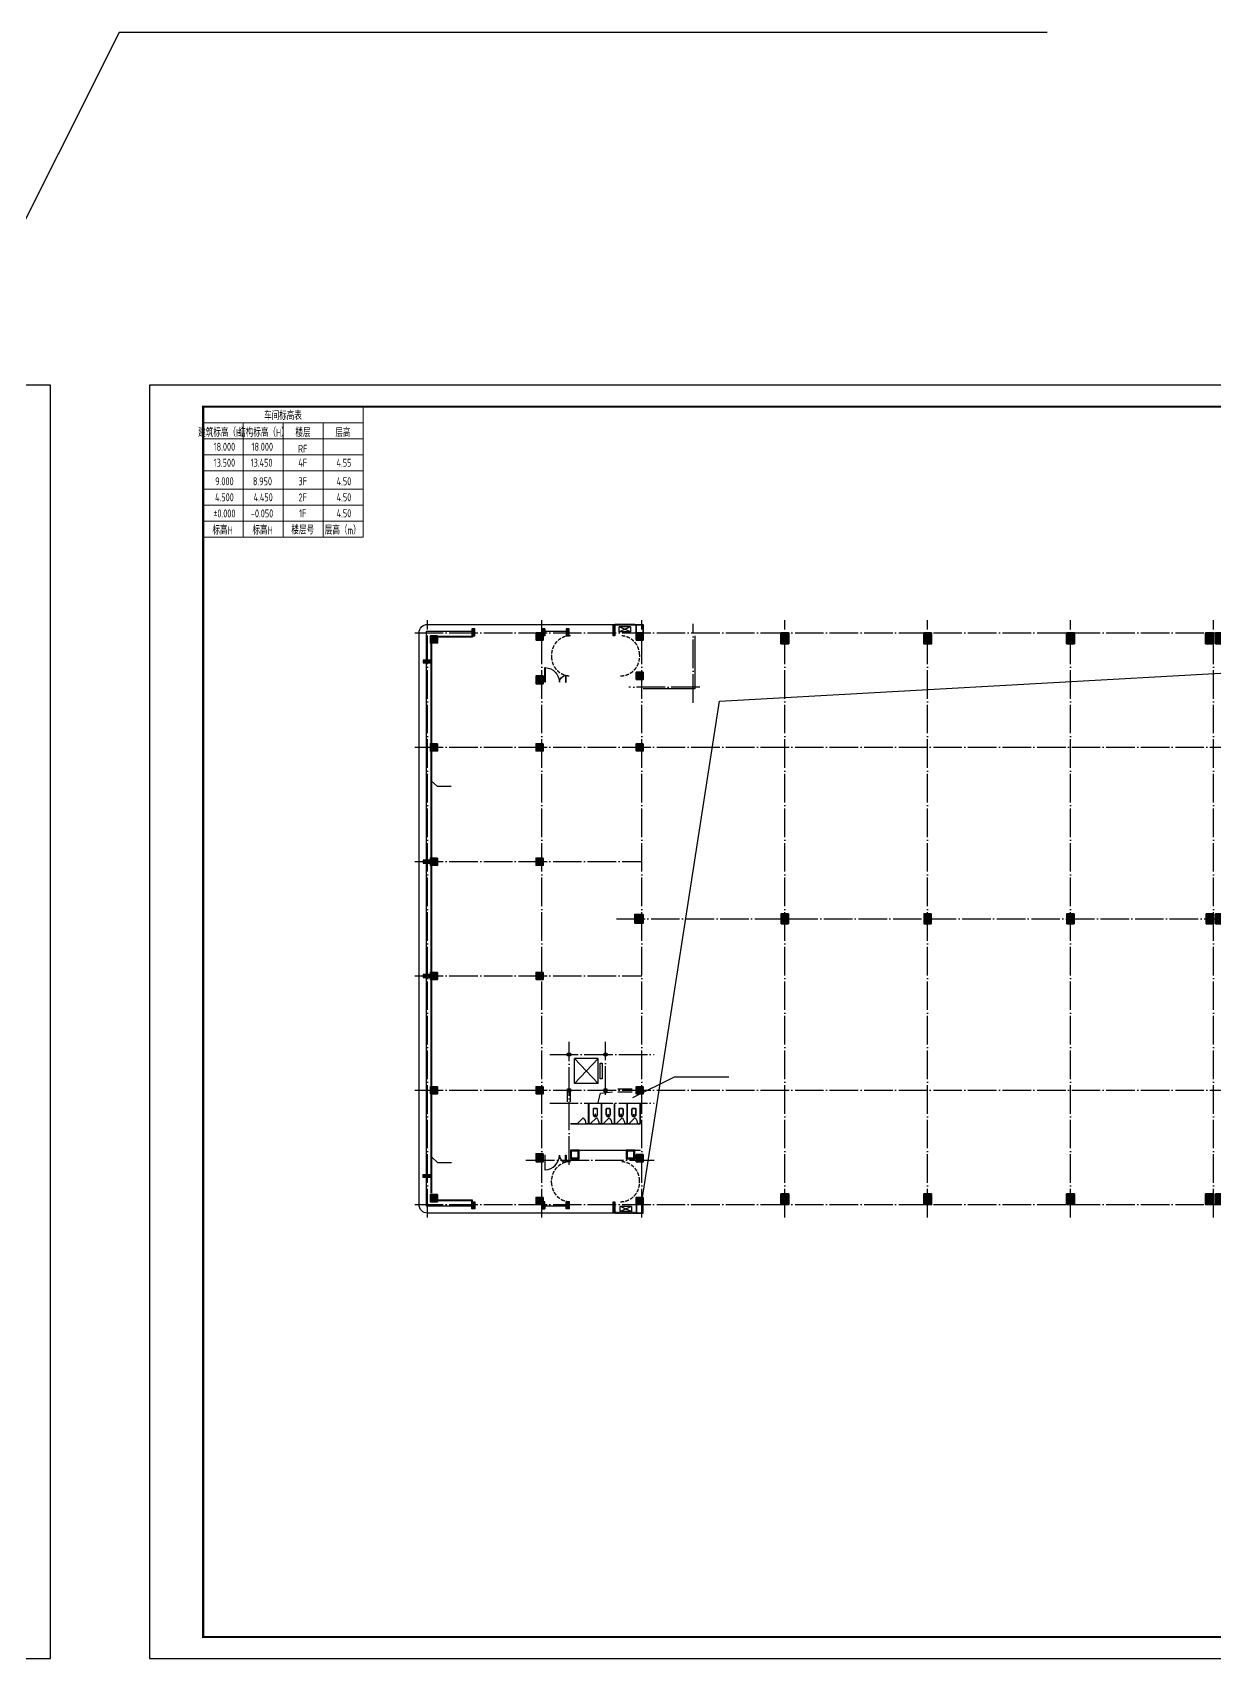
# Model space of a CAD drawing. Extents: x -1041549 to 749950, y -354245 to 17554.
# Drawn here: x 281967 to 364692, y -173636 to -59849 of the extents above; entities that cross this region are included whole.
import ezdxf
from ezdxf.enums import TextEntityAlignment as Align

# ---------------------------------------------------------------- set-up
doc = ezdxf.new("R2010")
doc.units = 0
doc.header["$LTSCALE"] = 1000
doc.header["$MEASUREMENT"] = 0
doc.linetypes.add('DASH', pattern=[0.35, 0.25, -0.1])
doc.linetypes.add('DOTE', pattern=[2.42, 2, -0.2, 0.02, -0.2])
for name, color, linetype, lineweight in [('A-ANNO-TABS', 46, 'Continuous', 9), ('A-ANNO-TABS-TEXT', 7, 'Continuous', 15), ('砼柱', 2, 'Continuous', 35)]:
    doc.layers.add(name, color=color, linetype=linetype, lineweight=lineweight)
for name, color, linetype in [('AC', 252, 'Continuous'), ('DOTE', 1, 'Continuous'), ('EVTR', 2, 'Continuous'), ('K+T', 252, 'Continuous'), ('LATRINE', 6, 'Continuous'), ('PUB_DIM', 3, 'Continuous'), ('PUB_TITLE', 4, 'Continuous'), ('WALL', 4, 'Continuous'), ('WINDOW', 3, 'Continuous'), ('填充', 8, 'Continuous')]:
    doc.layers.add(name, color=color, linetype=linetype)
doc.styles.add('3-100', font='tssdeng.shx', dxfattribs={"width": 0.6, "bigfont": 'hztxt.shx'})

# ---------------------------------------------------------------- blocks, each defined once
blk = doc.blocks.new('A$C58C370F3')
at = {"layer": 'K+T'}
for points in [[(465, 138), (59, 138, 0.3881895), (0, 88), (0, -88, 0.3881895), (59, -138), (465, -138, 0.9789497)], [(465, 118), (58, 118, 0.3820166), (20, 86), (20, -86, 0.3820166), (58, -118), (465, -118, 0.9772552)]]:
    blk.add_lwpolyline(points, format="xyb", close=True, dxfattribs=at)
blk.add_circle((462, 0), 40, dxfattribs=at)
blk = doc.blocks.new('$DorLib2D$00000114')
at = {"color": 0}
blk.add_line((0.5, 0), (-0.21, 0.71), dxfattribs=at)
blk.add_arc((0.5, 0), 1, 135, 180, dxfattribs=at)
blk = doc.blocks.new('A$C03CD7C06')
at = {"layer": 'K+T'}
for p, q in [((-350, 1410), (-460, 1410)), ((-460, 1410), (-460, 0)), ((-440, 1390), (-350, 1390)), ((-440, 1390), (-440, 0)), ((-350, 1410), (250, 1410)), ((-350, 1390), (-350, 1410)), ((460, 1410), (250, 1410)), ((250, 1410), (250, 1390)), ((250, 1390), (440, 1390)), ((440, 1390), (440, 0)), ((460, 1410), (460, 0)), ((-440, 0), (-460, 0)), ((460, 0), (440, 0))]:
    blk.add_line(p, q, dxfattribs=at)
at = {"layer": 'K+T', "xscale": 600, "yscale": 600, "zscale": -600, "rotation": 180}
blk.add_blockref('$DorLib2D$00000114', (-50, 1400), dxfattribs=at)
at = {"layer": 'K+T', "rotation": 90}
blk.add_blockref('A$C58C370F3', (0, 310), dxfattribs=at)
blk = doc.blocks.new('A$C545B6328')
at = {"layer": 'AC'}
for p, q in [((400, 450), (-400, 450)), ((-400, 450), (-400, 100)), ((400, 450), (-400, 100)), ((400, 100), (-400, 450)), ((400, 100), (-400, 100)), ((400, 100), (400, 450))]:
    blk.add_line(p, q, dxfattribs=at)
blk = doc.blocks.new('A$Ca885ad99')
for points in [[(200, 2750), (200, 2550), (0, 2550), (0, 2750)], [(2700, 2750), (2700, 2550), (2500, 2550), (2500, 2750)], [(200, 200), (200, 0), (0, 0), (0, 200)], [(2700, 200), (2700, 0), (2500, 0), (2500, 200)]]:
    blk.add_lwpolyline(points, close=True)
for points in [[(200, 2750), (200, 2550), (0, 2750), (0, 2550)], [(2700, 2750), (2700, 2550), (2500, 2750), (2500, 2550)], [(200, 200), (200, 0), (0, 200), (0, 0)], [(2700, 200), (2700, 0), (2500, 200), (2500, 0)]]:
    blk.add_solid(points)
at = {"layer": 'EVTR'}
blk.add_line((575, 612), (575, 2262), dxfattribs=at)
blk.add_lwpolyline([(2325, 612), (2325, 2262), (575, 612), (2325, 612), (575, 2262), (2325, 2262)], dxfattribs=at)
blk.add_lwpolyline([(900, 475), (2000, 475), (2000, 337), (900, 337)], close=True, dxfattribs=at)
blk = doc.blocks.new('A$Ce6740713')
at = {"layer": 'WINDOW', "elevation": 0}
blk.add_lwpolyline([(36, 474), (36, 0), (0, 0), (0, 474)], close=True, dxfattribs=at)
at = {"layer": 'WINDOW'}
blk.add_lwpolyline([(1464, 1024), (1464, 0), (1500, 0), (1500, 1024)], close=True, dxfattribs=at)
for centre, radius, start, end in [((0, 0, 0), 475, 0, 85.62317), ((1500, 0), 1025, 92.02674, 180)]:
    blk.add_arc(centre, radius, start, end, dxfattribs=at)
blk = doc.blocks.new('A$C97f090f9')
at = {"layer": '填充'}
h = blk.add_hatch(color=256, dxfattribs=at)
h.dxf.hatch_style = 1
h.paths.add_polyline_path([(4313, 1814), (3813, 1814), (3813, 1314), (4313, 1314)])
h = blk.add_hatch(color=256, dxfattribs=at)
h.dxf.hatch_style = 1
h.paths.add_polyline_path([(11713, 2014), (11213, 2014), (11213, 1514), (11713, 1514)])
h = blk.add_hatch(color=256, dxfattribs=at)
h.dxf.hatch_style = 1
h.paths.add_polyline_path([(18713, 2014), (18213, 2014), (18213, 1514), (18713, 1514)])
h = blk.add_hatch(color=256, dxfattribs=at)
h.dxf.hatch_style = 1
h.paths.add_polyline_path([(28888, 2014), (28338, 2014), (28338, 1264), (28888, 1264)])
h = blk.add_hatch(color=256, dxfattribs=at)
h.dxf.hatch_style = 1
h.paths.add_polyline_path([(38888, 2014), (38338, 2014), (38338, 1264), (38888, 1264)])
h = blk.add_hatch(color=256, dxfattribs=at)
h.dxf.hatch_style = 1
h.paths.add_polyline_path([(48888, 2014), (48338, 2014), (48338, 1264), (48888, 1264)])
h = blk.add_hatch(color=256, dxfattribs=at)
h.dxf.hatch_style = 1
h.paths.add_polyline_path([(58613, 2014), (58063, 2014), (58063, 1264), (58613, 1264)])
h = blk.add_hatch(color=256, dxfattribs=at)
h.dxf.hatch_style = 1
h.paths.add_polyline_path([(59313, 2014), (58763, 2014), (58763, 1264), (59313, 1264)])
h = blk.add_hatch(color=256, dxfattribs=at)
h.dxf.hatch_style = 1
h.paths.add_polyline_path([(69038, 2014), (68488, 2014), (68488, 1264), (69038, 1264)])
h = blk.add_hatch(color=256, dxfattribs=at)
h.dxf.hatch_style = 1
h.paths.add_polyline_path([(79038, 2014), (78488, 2014), (78488, 1264), (79038, 1264)])
h = blk.add_hatch(color=256, dxfattribs=at)
h.dxf.hatch_style = 1
h.paths.add_polyline_path([(89038, 2014), (88488, 2014), (88488, 1264), (89038, 1264)])
h = blk.add_hatch(color=256, dxfattribs=at)
h.dxf.hatch_style = 1
h.paths.add_polyline_path([(99038, 2014), (98488, 2014), (98488, 1264), (99038, 1264)])
h = blk.add_hatch(color=256, dxfattribs=at)
h.dxf.hatch_style = 1
h.paths.add_polyline_path([(106363, 2014), (105813, 2014), (105813, 1264), (106363, 1264)])
h = blk.add_hatch(color=256, dxfattribs=at)
h.dxf.hatch_style = 1
h.paths.add_polyline_path([(111613, 2014), (111113, 2014), (111113, 1414), (111613, 1414)])
h = blk.add_hatch(color=256, dxfattribs=at)
h.dxf.hatch_style = 1
h.paths.add_polyline_path([(11713, -986), (11213, -986), (11213, -1536), (11713, -1536)])
h = blk.add_hatch(color=256, dxfattribs=at)
h.dxf.hatch_style = 1
h.paths.add_polyline_path([(18713, -736), (18213, -736), (18213, -1236), (18713, -1236)])
h = blk.add_hatch(color=256, dxfattribs=at)
h.dxf.hatch_style = 1
h.paths.add_polyline_path([(111613, -5686), (111113, -5686), (111113, -6286), (111613, -6286)])
h = blk.add_hatch(color=256, dxfattribs=at)
h.dxf.hatch_style = 1
h.paths.add_polyline_path([(4313, -5736), (3813, -5736), (3813, -6236), (4313, -6236)])
h = blk.add_hatch(color=256, dxfattribs=at)
h.dxf.hatch_style = 1
h.paths.add_polyline_path([(11713, -5736), (11213, -5736), (11213, -6236), (11713, -6236)])
h = blk.add_hatch(color=256, dxfattribs=at)
h.dxf.hatch_style = 1
h.paths.add_polyline_path([(18713, -5736), (18213, -5736), (18213, -6236), (18713, -6236)])
h = blk.add_hatch(color=256, dxfattribs=at)
h.dxf.hatch_style = 1
h.paths.add_polyline_path([(106363, -5736), (105963, -5736), (105963, -6236), (106363, -6236)])
h = blk.add_hatch(color=256, dxfattribs=at)
h.dxf.hatch_style = 1
h.paths.add_polyline_path([(4313, -13736), (3813, -13736), (3813, -14236), (4313, -14236)])
h = blk.add_hatch(color=256, dxfattribs=at)
h.dxf.hatch_style = 1
h.paths.add_polyline_path([(11713, -13736), (11213, -13736), (11213, -14236), (11713, -14236)])
h = blk.add_hatch(color=256, dxfattribs=at)
h.dxf.hatch_style = 1
h.paths.add_polyline_path([(18713, -17686), (18113, -17686), (18113, -18286), (18713, -18286)])
h = blk.add_hatch(color=256, dxfattribs=at)
h.dxf.hatch_style = 1
h.paths.add_polyline_path([(28863, -17636), (28363, -17636), (28363, -18336), (28863, -18336)])
h = blk.add_hatch(color=256, dxfattribs=at)
h.dxf.hatch_style = 1
h.paths.add_polyline_path([(38863, -17636), (38363, -17636), (38363, -18336), (38863, -18336)])
h = blk.add_hatch(color=256, dxfattribs=at)
h.dxf.hatch_style = 1
h.paths.add_polyline_path([(48863, -17636), (48363, -17636), (48363, -18336), (48863, -18336)])
h = blk.add_hatch(color=256, dxfattribs=at)
h.dxf.hatch_style = 1
h.paths.add_polyline_path([(58613, -17636), (58113, -17636), (58113, -18336), (58613, -18336)])
h = blk.add_hatch(color=256, dxfattribs=at)
h.dxf.hatch_style = 1
h.paths.add_polyline_path([(59263, -17636), (58763, -17636), (58763, -18336), (59263, -18336)])
h = blk.add_hatch(color=256, dxfattribs=at)
h.dxf.hatch_style = 1
h.paths.add_polyline_path([(69013, -17636), (68513, -17636), (68513, -18336), (69013, -18336)])
h = blk.add_hatch(color=256, dxfattribs=at)
h.dxf.hatch_style = 1
h.paths.add_polyline_path([(79013, -17636), (78513, -17636), (78513, -18336), (79013, -18336)])
h = blk.add_hatch(color=256, dxfattribs=at)
h.dxf.hatch_style = 1
h.paths.add_polyline_path([(89013, -17636), (88513, -17636), (88513, -18336), (89013, -18336)])
h = blk.add_hatch(color=256, dxfattribs=at)
h.dxf.hatch_style = 1
h.paths.add_polyline_path([(99013, -17636), (98513, -17636), (98513, -18336), (99013, -18336)])
h = blk.add_hatch(color=256, dxfattribs=at)
h.dxf.hatch_style = 1
h.paths.add_polyline_path([(106413, -17636), (105913, -17636), (105913, -18336), (106413, -18336)])
h = blk.add_hatch(color=256, dxfattribs=at)
h.dxf.hatch_style = 1
h.paths.add_polyline_path([(111613, -17686), (111113, -17686), (111113, -18286), (111613, -18286)])
h = blk.add_hatch(color=256, dxfattribs=at)
h.dxf.hatch_style = 1
h.paths.add_polyline_path([(4313, -21736), (3813, -21736), (3813, -22236), (4313, -22236)])
h = blk.add_hatch(color=256, dxfattribs=at)
h.dxf.hatch_style = 1
h.paths.add_polyline_path([(11713, -21736), (11213, -21736), (11213, -22236), (11713, -22236)])
h = blk.add_hatch(color=256, dxfattribs=at)
h.dxf.hatch_style = 1
h.paths.add_polyline_path([(4313, -29736), (3813, -29736), (3813, -30236), (4313, -30236)])
h = blk.add_hatch(color=256, dxfattribs=at)
h.dxf.hatch_style = 1
h.paths.add_polyline_path([(11713, -29736), (11213, -29736), (11213, -30236), (11713, -30236)])
h = blk.add_hatch(color=256, dxfattribs=at)
h.dxf.hatch_style = 1
h.paths.add_polyline_path([(18713, -29736), (18213, -29736), (18213, -30236), (18713, -30236)])
h = blk.add_hatch(color=256, dxfattribs=at)
h.dxf.hatch_style = 1
h.paths.add_polyline_path([(108613, -29736), (108213, -29736), (108213, -30236), (108613, -30236)])
h = blk.add_hatch(color=256, dxfattribs=at)
h.dxf.hatch_style = 1
h.paths.add_polyline_path([(111613, -29736), (111113, -29736), (111113, -30236), (111613, -30236)])
h = blk.add_hatch(color=256, dxfattribs=at)
h.dxf.hatch_style = 1
h.paths.add_polyline_path([(11713, -34436), (11213, -34436), (11213, -34986), (11713, -34986)])
h = blk.add_hatch(color=256, dxfattribs=at)
h.dxf.hatch_style = 1
h.paths.add_polyline_path([(18713, -34486), (18213, -34486), (18213, -34986), (18713, -34986)])
h = blk.add_hatch(color=256, dxfattribs=at)
h.dxf.hatch_style = 1
h.paths.add_polyline_path([(4313, -37286), (3813, -37286), (3813, -37786), (4313, -37786)])
h = blk.add_hatch(color=256, dxfattribs=at)
h.dxf.hatch_style = 1
h.paths.add_polyline_path([(11713, -37486), (11213, -37486), (11213, -37986), (11713, -37986)])
h = blk.add_hatch(color=256, dxfattribs=at)
h.dxf.hatch_style = 1
h.paths.add_polyline_path([(18713, -37486), (18213, -37486), (18213, -37986), (18713, -37986)])
h = blk.add_hatch(color=256, dxfattribs=at)
h.dxf.hatch_style = 1
h.paths.add_polyline_path([(28888, -37236), (28338, -37236), (28338, -37986), (28888, -37986)])
h = blk.add_hatch(color=256, dxfattribs=at)
h.dxf.hatch_style = 1
h.paths.add_polyline_path([(38888, -37236), (38338, -37236), (38338, -37986), (38888, -37986)])
h = blk.add_hatch(color=256, dxfattribs=at)
h.dxf.hatch_style = 1
h.paths.add_polyline_path([(48888, -37236), (48338, -37236), (48338, -37986), (48888, -37986)])
h = blk.add_hatch(color=256, dxfattribs=at)
h.dxf.hatch_style = 1
h.paths.add_polyline_path([(58613, -37236), (58063, -37236), (58063, -37986), (58613, -37986)])
h = blk.add_hatch(color=256, dxfattribs=at)
h.dxf.hatch_style = 1
h.paths.add_polyline_path([(59313, -37236), (58763, -37236), (58763, -37986), (59313, -37986)])
h = blk.add_hatch(color=256, dxfattribs=at)
h.dxf.hatch_style = 1
h.paths.add_polyline_path([(69038, -37236), (68488, -37236), (68488, -37986), (69038, -37986)])
h = blk.add_hatch(color=256, dxfattribs=at)
h.dxf.hatch_style = 1
h.paths.add_polyline_path([(79038, -37236), (78488, -37236), (78488, -37986), (79038, -37986)])
h = blk.add_hatch(color=256, dxfattribs=at)
h.dxf.hatch_style = 1
h.paths.add_polyline_path([(89038, -37236), (88488, -37236), (88488, -37986), (89038, -37986)])
h = blk.add_hatch(color=256, dxfattribs=at)
h.dxf.hatch_style = 1
h.paths.add_polyline_path([(99038, -37236), (98488, -37236), (98488, -37986), (99038, -37986)])
h = blk.add_hatch(color=256, dxfattribs=at)
h.dxf.hatch_style = 1
h.paths.add_polyline_path([(106363, -37236), (105813, -37236), (105813, -37986), (106363, -37986)])
h = blk.add_hatch(color=256, dxfattribs=at)
h.dxf.hatch_style = 1
h.paths.add_polyline_path([(108613, -37486), (108213, -37486), (108213, -37986), (108613, -37986)])
h = blk.add_hatch(color=256, dxfattribs=at)
h.dxf.hatch_style = 1
h.paths.add_polyline_path([(111613, -37486), (111113, -37486), (111113, -37986), (111613, -37986)])
at = {"layer": '砼柱', "lineweight": 35}
for points in [[(4313, 1814), (3813, 1814), (3813, 1314), (4313, 1314)], [(11713, 2014), (11213, 2014), (11213, 1514), (11713, 1514)], [(18713, 2014), (18213, 2014), (18213, 1514), (18713, 1514)], [(28888, 2014), (28338, 2014), (28338, 1264), (28888, 1264)], [(38888, 2014), (38338, 2014), (38338, 1264), (38888, 1264)], [(48888, 2014), (48338, 2014), (48338, 1264), (48888, 1264)], [(58613, 2014), (58063, 2014), (58063, 1264), (58613, 1264)], [(59313, 2014), (58763, 2014), (58763, 1264), (59313, 1264)], [(69038, 2014), (68488, 2014), (68488, 1264), (69038, 1264)], [(79038, 2014), (78488, 2014), (78488, 1264), (79038, 1264)], [(89038, 2014), (88488, 2014), (88488, 1264), (89038, 1264)], [(99038, 2014), (98488, 2014), (98488, 1264), (99038, 1264)], [(106363, 2014), (105813, 2014), (105813, 1264), (106363, 1264)], [(111613, 2014), (111113, 2014), (111113, 1414), (111613, 1414)], [(11713, -986), (11213, -986), (11213, -1536), (11713, -1536)], [(18713, -736), (18213, -736), (18213, -1236), (18713, -1236)], [(111613, -5686), (111113, -5686), (111113, -6286), (111613, -6286)], [(4313, -5736), (3813, -5736), (3813, -6236), (4313, -6236)], [(11713, -5736), (11213, -5736), (11213, -6236), (11713, -6236)], [(18713, -5736), (18213, -5736), (18213, -6236), (18713, -6236)], [(106363, -5736), (105963, -5736), (105963, -6236), (106363, -6236)], [(4313, -13736), (3813, -13736), (3813, -14236), (4313, -14236)], [(11713, -13736), (11213, -13736), (11213, -14236), (11713, -14236)], [(18713, -17686), (18113, -17686), (18113, -18286), (18713, -18286)], [(28863, -17636), (28363, -17636), (28363, -18336), (28863, -18336)], [(38863, -17636), (38363, -17636), (38363, -18336), (38863, -18336)], [(48863, -17636), (48363, -17636), (48363, -18336), (48863, -18336)], [(58613, -17636), (58113, -17636), (58113, -18336), (58613, -18336)], [(59263, -17636), (58763, -17636), (58763, -18336), (59263, -18336)], [(69013, -17636), (68513, -17636), (68513, -18336), (69013, -18336)], [(79013, -17636), (78513, -17636), (78513, -18336), (79013, -18336)], [(89013, -17636), (88513, -17636), (88513, -18336), (89013, -18336)], [(99013, -17636), (98513, -17636), (98513, -18336), (99013, -18336)], [(106413, -17636), (105913, -17636), (105913, -18336), (106413, -18336)], [(111613, -17686), (111113, -17686), (111113, -18286), (111613, -18286)], [(4313, -21736), (3813, -21736), (3813, -22236), (4313, -22236)], [(11713, -21736), (11213, -21736), (11213, -22236), (11713, -22236)], [(4313, -29736), (3813, -29736), (3813, -30236), (4313, -30236)], [(11713, -29736), (11213, -29736), (11213, -30236), (11713, -30236)], [(18713, -29736), (18213, -29736), (18213, -30236), (18713, -30236)], [(108613, -29736), (108213, -29736), (108213, -30236), (108613, -30236)], [(111613, -29736), (111113, -29736), (111113, -30236), (111613, -30236)], [(11713, -34436), (11213, -34436), (11213, -34986), (11713, -34986)], [(18713, -34486), (18213, -34486), (18213, -34986), (18713, -34986)], [(4313, -37286), (3813, -37286), (3813, -37786), (4313, -37786)], [(11713, -37486), (11213, -37486), (11213, -37986), (11713, -37986)], [(18713, -37486), (18213, -37486), (18213, -37986), (18713, -37986)], [(28888, -37236), (28338, -37236), (28338, -37986), (28888, -37986)], [(38888, -37236), (38338, -37236), (38338, -37986), (38888, -37986)], [(48888, -37236), (48338, -37236), (48338, -37986), (48888, -37986)], [(58613, -37236), (58063, -37236), (58063, -37986), (58613, -37986)], [(59313, -37236), (58763, -37236), (58763, -37986), (59313, -37986)], [(69038, -37236), (68488, -37236), (68488, -37986), (69038, -37986)], [(79038, -37236), (78488, -37236), (78488, -37986), (79038, -37986)], [(89038, -37236), (88488, -37236), (88488, -37986), (89038, -37986)], [(99038, -37236), (98488, -37236), (98488, -37986), (99038, -37986)], [(106363, -37236), (105813, -37236), (105813, -37986), (106363, -37986)], [(108613, -37486), (108213, -37486), (108213, -37986), (108613, -37986)], [(111613, -37486), (111113, -37486), (111113, -37986), (111613, -37986)]]:
    blk.add_lwpolyline(points, close=True, dxfattribs=at)

msp = doc.modelspace()

# ---------------------------------------------------------------- hatches: boundary and pattern name
h = msp.add_hatch(color=256)
h.dxf.hatch_style = 1
h.paths.add_polyline_path([(322617.2, -102069.9), (322617.2, -101269.9), (322717.2, -101269.9), (322717.2, -102069.9)])
h = msp.add_hatch(color=256)
h.dxf.hatch_style = 1
h.paths.add_polyline_path([(312917.2, -101569.9), (312717.2, -101569.9), (312717.2, -102069.9), (312917.2, -102069.9)])
h = msp.add_hatch(color=256)
h.dxf.hatch_style = 1
h.paths.add_polyline_path([(317617.2, -101569.9), (317817.2, -101569.9), (317817.2, -102069.9), (317617.2, -102069.9)])
h = msp.add_hatch(color=256)
h.dxf.hatch_style = 1
h.paths.add_polyline_path([(319517.2, -101569.9), (319317.2, -101569.9), (319317.2, -102069.9), (319517.2, -102069.9)])
h = msp.add_hatch(color=256)
h.dxf.hatch_style = 1
h.paths.add_polyline_path([(309317.2, -103969.9), (309817.2, -103969.9), (309817.2, -103769.9), (309317.2, -103769.9)])
h = msp.add_hatch(color=256)
h.dxf.hatch_style = 1
h.paths.add_polyline_path([(309317.2, -117969.9), (309817.2, -117969.9), (309817.2, -117769.9), (309317.2, -117769.9)])
h = msp.add_hatch(color=256)
h.dxf.hatch_style = 1
h.paths.add_polyline_path([(309317.2, -125969.9), (309817.2, -125969.9), (309817.2, -125769.9), (309317.2, -125769.9)])
h = msp.add_hatch(color=256)
h.dxf.hatch_style = 1
h.paths.add_polyline_path([(309317.2, -139769.9), (309817.2, -139769.9), (309817.2, -139969.9), (309317.2, -139969.9)])
h = msp.add_hatch(color=256)
h.dxf.hatch_style = 1
h.paths.add_polyline_path([(312917.2, -142169.9), (312717.2, -142169.9), (312717.2, -141669.9), (312917.2, -141669.9)])
h = msp.add_hatch(color=256)
h.dxf.hatch_style = 1
h.paths.add_polyline_path([(317617.2, -142169.9), (317817.2, -142169.9), (317817.2, -141669.9), (317617.2, -141669.9)])
h = msp.add_hatch(color=256)
h.dxf.hatch_style = 1
h.paths.add_polyline_path([(319517.2, -142169.9), (319317.2, -142169.9), (319317.2, -141669.9), (319517.2, -141669.9)])
h = msp.add_hatch(color=256)
h.dxf.hatch_style = 1
h.paths.add_polyline_path([(322717.2, -141669.9), (322717.2, -142469.9), (322617.2, -142469.9), (322617.2, -141669.9)])

# ---------------------------------------------------------------- linework, layer by layer
for p, q in [((288035.8, -59848.8), (255433.9, -124769.9)), ((352983.6, -59848.8), (288035.8, -59848.8)), ((319417.2, -134669.9), (319417.2, -133969.9)), ((319617.2, -134669.9), (319617.2, -133969.9)), ((322942.2, -133769.9), (323942.2, -133769.9)), ((322942.2, -133969.9), (323942.2, -133969.9))]:
    msp.add_line(p, q)
at = {"color": 8}
for p, q in [((309517.2, -101769.9), (309517.2, -141969.9)), ((312717.2, -101769.9), (309517.2, -101769.9)), ((319317.2, -101769.9), (317817.2, -101769.9)), ((318292.2, -103394.9), (318292.2, -103544.9)), ((324452.2, -103394.9), (324452.2, -103544.9)), ((318292.2, -140344.9), (318292.2, -140194.9)), ((324452.2, -140344.9), (324452.2, -140194.9)), ((309517.2, -141969.9), (312717.2, -141969.9)), ((317817.2, -141969.9), (319317.2, -141969.9))]:
    msp.add_line(p, q, dxfattribs=at)
at = {"color": 5}
for p, q in [((309867.2, -109569.9), (309867.2, -102569.9)), ((309917.2, -109569.9), (309917.2, -102569.9)), ((309867.2, -117569.9), (309867.2, -110169.9)), ((309917.2, -117569.9), (309917.2, -110169.9)), ((309867.2, -125569.9), (309867.2, -118169.9)), ((309917.2, -125569.9), (309917.2, -118169.9)), ((309867.2, -133569.9), (309867.2, -126169.9)), ((309917.2, -133569.9), (309917.2, -126169.9)), ((309867.2, -141069.9), (309867.2, -134169.9)), ((309917.2, -141069.9), (309917.2, -134169.9))]:
    msp.add_line(p, q, dxfattribs=at)
msp.add_lwpolyline([(324217.2, -142469.9), (309617.2, -142469.9, -0.41421356), (309017.2, -141869.9), (309017.2, -101869.9, -0.41421356), (309617.2, -101269.9), (324217.2, -101269.9)], format="xyb")
at = {"color": 2}
for points in [[(322767.2, -101269.9), (322787.2, -101269.9), (322787.2, -101319.9), (322767.2, -101319.9), (322767.2, -101269.9)], [(322837.2, -101269.9), (322857.2, -101269.9), (322857.2, -101319.9), (322837.2, -101319.9), (322837.2, -101269.9)], [(322907.2, -101269.9), (322927.2, -101269.9), (322927.2, -101319.9), (322907.2, -101319.9), (322907.2, -101269.9)], [(322977.2, -101269.9), (322997.2, -101269.9), (322997.2, -101319.9), (322977.2, -101319.9), (322977.2, -101269.9)], [(323047.2, -101269.9), (323067.2, -101269.9), (323067.2, -101319.9), (323047.2, -101319.9), (323047.2, -101269.9)], [(323117.2, -101269.9), (323137.2, -101269.9), (323137.2, -101319.9), (323117.2, -101319.9), (323117.2, -101269.9)], [(323187.2, -101269.9), (323207.2, -101269.9), (323207.2, -101319.9), (323187.2, -101319.9), (323187.2, -101269.9)], [(323257.2, -101269.9), (323277.2, -101269.9), (323277.2, -101319.9), (323257.2, -101319.9), (323257.2, -101269.9)], [(323327.2, -101269.9), (323347.2, -101269.9), (323347.2, -101319.9), (323327.2, -101319.9), (323327.2, -101269.9)], [(323397.2, -101269.9), (323417.2, -101269.9), (323417.2, -101319.9), (323397.2, -101319.9), (323397.2, -101269.9)], [(323467.2, -101269.9), (323487.2, -101269.9), (323487.2, -101319.9), (323467.2, -101319.9), (323467.2, -101269.9)], [(323537.2, -101269.9), (323557.2, -101269.9), (323557.2, -101319.9), (323537.2, -101319.9), (323537.2, -101269.9)], [(323607.2, -101269.9), (323627.2, -101269.9), (323627.2, -101319.9), (323607.2, -101319.9), (323607.2, -101269.9)], [(323677.2, -101269.9), (323697.2, -101269.9), (323697.2, -101319.9), (323677.2, -101319.9), (323677.2, -101269.9)], [(323747.2, -101269.9), (323767.2, -101269.9), (323767.2, -101319.9), (323747.2, -101319.9), (323747.2, -101269.9)], [(323817.2, -101269.9), (323837.2, -101269.9), (323837.2, -101319.9), (323817.2, -101319.9), (323817.2, -101269.9)], [(323887.2, -101269.9), (323907.2, -101269.9), (323907.2, -101319.9), (323887.2, -101319.9), (323887.2, -101269.9)], [(323957.2, -101269.9), (323977.2, -101269.9), (323977.2, -101319.9), (323957.2, -101319.9), (323957.2, -101269.9)], [(324027.2, -101269.9), (324047.2, -101269.9), (324047.2, -101319.9), (324027.2, -101319.9), (324027.2, -101269.9)], [(324097.2, -101269.9), (324117.2, -101269.9), (324117.2, -101319.9), (324097.2, -101319.9), (324097.2, -101269.9)], [(324167.2, -101269.9), (324187.2, -101269.9), (324187.2, -101319.9), (324167.2, -101319.9), (324167.2, -101269.9)], [(322767.2, -142469.9), (322787.2, -142469.9), (322787.2, -142419.9), (322767.2, -142419.9), (322767.2, -142469.9)], [(322837.2, -142469.9), (322857.2, -142469.9), (322857.2, -142419.9), (322837.2, -142419.9), (322837.2, -142469.9)], [(322907.2, -142469.9), (322927.2, -142469.9), (322927.2, -142419.9), (322907.2, -142419.9), (322907.2, -142469.9)], [(322977.2, -142469.9), (322997.2, -142469.9), (322997.2, -142419.9), (322977.2, -142419.9), (322977.2, -142469.9)], [(323047.2, -142469.9), (323067.2, -142469.9), (323067.2, -142419.9), (323047.2, -142419.9), (323047.2, -142469.9)], [(323117.2, -142469.9), (323137.2, -142469.9), (323137.2, -142419.9), (323117.2, -142419.9), (323117.2, -142469.9)], [(323187.2, -142469.9), (323207.2, -142469.9), (323207.2, -142419.9), (323187.2, -142419.9), (323187.2, -142469.9)], [(323257.2, -142469.9), (323277.2, -142469.9), (323277.2, -142419.9), (323257.2, -142419.9), (323257.2, -142469.9)], [(323327.2, -142469.9), (323347.2, -142469.9), (323347.2, -142419.9), (323327.2, -142419.9), (323327.2, -142469.9)], [(323397.2, -142469.9), (323417.2, -142469.9), (323417.2, -142419.9), (323397.2, -142419.9), (323397.2, -142469.9)], [(323467.2, -142469.9), (323487.2, -142469.9), (323487.2, -142419.9), (323467.2, -142419.9), (323467.2, -142469.9)], [(323537.2, -142469.9), (323557.2, -142469.9), (323557.2, -142419.9), (323537.2, -142419.9), (323537.2, -142469.9)], [(323607.2, -142469.9), (323627.2, -142469.9), (323627.2, -142419.9), (323607.2, -142419.9), (323607.2, -142469.9)], [(323677.2, -142469.9), (323697.2, -142469.9), (323697.2, -142419.9), (323677.2, -142419.9), (323677.2, -142469.9)], [(323747.2, -142469.9), (323767.2, -142469.9), (323767.2, -142419.9), (323747.2, -142419.9), (323747.2, -142469.9)], [(323817.2, -142469.9), (323837.2, -142469.9), (323837.2, -142419.9), (323817.2, -142419.9), (323817.2, -142469.9)], [(323887.2, -142469.9), (323907.2, -142469.9), (323907.2, -142419.9), (323887.2, -142419.9), (323887.2, -142469.9)], [(323957.2, -142469.9), (323977.2, -142469.9), (323977.2, -142419.9), (323957.2, -142419.9), (323957.2, -142469.9)], [(324027.2, -142469.9), (324047.2, -142469.9), (324047.2, -142419.9), (324027.2, -142419.9), (324027.2, -142469.9)], [(324097.2, -142469.9), (324117.2, -142469.9), (324117.2, -142419.9), (324097.2, -142419.9), (324097.2, -142469.9)], [(324167.2, -142469.9), (324187.2, -142469.9), (324187.2, -142419.9), (324167.2, -142419.9), (324167.2, -142469.9)]]:
    msp.add_lwpolyline(points, dxfattribs=at)
for points in [[(324217.2, -101869.9), (324217.2, -101269.9), (324717.2, -101269.9), (324717.2, -101869.9)], [(324247.2, -101869.9), (324247.2, -101299.9), (324687.2, -101299.9), (324687.2, -101869.9)], [(328317.2, -102069.9), (328317.2, -105769.9), (324717.2, -105769.9)], [(324217.2, -141869.9), (324217.2, -142469.9), (324717.2, -142469.9), (324717.2, -141869.9)], [(324247.2, -141869.9), (324247.2, -142439.9), (324687.2, -142439.9), (324687.2, -141869.9)]]:
    msp.add_lwpolyline(points)
at = {"color": 5}
for points in [[(312717.2, -102069.9), (312717.2, -102119.9), (310317.2, -102119.9)], [(312767.2, -102069.9), (312767.2, -102169.9), (310317.2, -102169.9)], [(312767.2, -141669.9), (312767.2, -141569.9), (310317.2, -141569.9)], [(312717.2, -141669.9), (312717.2, -141619.9), (310317.2, -141619.9)]]:
    msp.add_lwpolyline(points, dxfattribs=at)
at = {"color": 4}
for points in [[(312917.2, -101569.9), (312717.2, -101569.9), (312717.2, -102069.9), (312917.2, -102069.9)], [(317617.2, -101569.9), (317817.2, -101569.9), (317817.2, -102069.9), (317617.2, -102069.9)], [(319517.2, -101569.9), (319317.2, -101569.9), (319317.2, -102069.9), (319517.2, -102069.9)], [(312917.2, -142169.9), (312717.2, -142169.9), (312717.2, -141669.9), (312917.2, -141669.9)], [(317617.2, -142169.9), (317817.2, -142169.9), (317817.2, -141669.9), (317617.2, -141669.9)], [(319517.2, -142169.9), (319317.2, -142169.9), (319317.2, -141669.9), (319517.2, -141669.9)]]:
    msp.add_lwpolyline(points, close=True, dxfattribs=at)
for points in [[(317217.2, -101869.9), (317717.2, -101869.9), (317717.2, -102369.9), (317217.2, -102369.9)], [(324717.2, -101869.9), (324217.2, -101869.9), (324217.2, -102369.9), (324717.2, -102369.9)], [(324717.2, -104619.9), (324217.2, -104619.9), (324217.2, -105119.9), (324717.2, -105119.9)], [(317717.2, -104869.9), (317217.2, -104869.9), (317217.2, -105419.9), (317717.2, -105419.9)]]:
    msp.add_lwpolyline(points, close=True)
at = {"color": 8}
msp.add_lwpolyline([(321567.2, -134719.9), (321709.5, -134085.3), (322567.2, -133969.9)], dxfattribs=at)
at = {"color": 8, "linetype": 'DASH'}
for centre, start, end in [((319617.2, -103394.9), 90, 180), ((323127.2, -103394.9), 0, 90), ((319617.2, -103544.9), 180, 270), ((323127.2, -103544.9), 270, 0), ((319617.2, -140194.9), 90, 180), ((323127.2, -140194.9), 0, 90), ((319617.2, -140344.9), 180, 270), ((323127.2, -140344.9), 270, 0)]:
    msp.add_arc(centre, 1325, start, end, dxfattribs=at)
at = {"layer": 'A-ANNO-TABS'}
for p, q in [((293909.5, -95171.8), (293909.5, -86035.6)), ((293909.5, -87155.6), (305109.5, -87155.6)), ((296709.5, -95171.8), (296709.5, -87155.6)), ((299509.5, -95171.8), (299509.5, -87155.6)), ((302309.5, -95171.8), (302309.5, -87155.6)), ((293909.5, -88275.6), (305109.5, -88275.6)), ((293909.5, -88275.6), (305109.5, -88275.6)), ((293909.5, -89395.6), (305109.5, -89395.6)), ((293909.5, -90515.6), (305109.5, -90515.6)), ((293909.5, -91811.8), (305109.5, -91811.8)), ((293909.5, -92931.8), (305109.5, -92931.8)), ((293909.5, -94051.8), (305109.5, -94051.8))]:
    msp.add_line(p, q, dxfattribs=at)
for points in [[(305109.5, -95171.8), (305109.5, -86035.6), (293909.5, -86035.6)], [(305109.5, -95171.8), (293909.5, -95171.8)]]:
    msp.add_lwpolyline(points, dxfattribs=at)
at = {"layer": 'DOTE', "linetype": 'DOTE'}
for p, q in [((309617.2, -142769.9), (309617.2, -100969.9)), ((317617.2, -142769.9), (317617.2, -100969.9)), ((324617.2, -142769.9), (324617.2, -100969.9)), ((328217.2, -106749.5), (328217.2, -101227.3)), ((334617.2, -142769.9), (334617.2, -100969.9)), ((344617.2, -142769.9), (344617.2, -100969.9)), ((354617.2, -142769.9), (354617.2, -100969.9)), ((364617.2, -142769.9), (364617.2, -100969.9)), ((308717.2, -101869.9), (418517.2, -101869.9)), ((328667.2, -105669.9), (323707.2, -105669.9)), ((308717.2, -109869.9), (421574.2, -109869.9)), ((308717.2, -117869.9), (324617.2, -117869.9)), ((322835.4, -121869.9), (421574.2, -121869.9)), ((308717.2, -125869.9), (324617.2, -125869.9)), ((319517.2, -139091.1), (319517.2, -130490.5)), ((322067.2, -134189.4), (322067.2, -130490.5)), ((318164.3, -131369.9), (325474.9, -131369.9)), ((308717.2, -133869.9), (421617.2, -133869.9)), ((318164.3, -134769.9), (325474.9, -134769.9)), ((316500.7, -138769.9), (325474.9, -138769.9)), ((308717.2, -141869.9), (418517.2, -141869.9))]:
    msp.add_line(p, q, dxfattribs=at)
at = {"layer": 'K+T'}
for p, q in [((320877.2, -136209.9), (320877.2, -134819.9)), ((320087.2, -136229.9), (319617.2, -136229.9)), ((319637.2, -136209.9), (320087.2, -136209.9)), ((320087.2, -136209.9), (320087.2, -136229.9)), ((320087.2, -136229.9), (320687.2, -136229.9)), ((320687.2, -136229.9), (320687.2, -136209.9)), ((320687.2, -136209.9), (320877.2, -136209.9)), ((320897.2, -136229.9), (320687.2, -136229.9)), ((319617.2, -138069.9), (324517.2, -138069.9))]:
    msp.add_line(p, q, dxfattribs=at)
for points in [[(324617.2, -141669.9), (330059.3, -106645), (411867.2, -102069.9)], [(319617.2, -138069.9), (319617.2, -138669.9), (320217.2, -138669.9), (320217.2, -138069.9), (319617.2, -138069.9)], [(323517.2, -138069.9), (323517.2, -138669.9), (324117.2, -138669.9), (324117.2, -138069.9), (323517.2, -138069.9)]]:
    msp.add_lwpolyline(points, dxfattribs=at)
for points in [[(319677.2, -138129.9), (319677.2, -138609.9), (320157.2, -138609.9), (320157.2, -138129.9)], [(323577.2, -138129.9), (323577.2, -138609.9), (324057.2, -138609.9), (324057.2, -138129.9)]]:
    msp.add_lwpolyline(points, close=True, dxfattribs=at)
at = {"layer": 'LATRINE'}
for p, q in [((324117.2, -101269.9), (322717.2, -101269.9)), ((324117.2, -101269.9), (322717.2, -101269.9)), ((324217.2, -101319.9), (322717.2, -101319.9))]:
    msp.add_line(p, q, dxfattribs=at)
at = {"layer": 'PUB_DIM'}
for p, q in [((310322.5, -112623.7), (309880, -112212.4)), ((311279.4, -112623.7), (310322.5, -112623.7)), ((326875.1, -132953.7), (323969.9, -134394)), ((330701.8, -132953.7), (326875.1, -132953.7)), ((310324.9, -138939.7), (309882.4, -138528.5)), ((311281.8, -138939.7), (310324.9, -138939.7))]:
    msp.add_line(p, q, dxfattribs=at)
at = {"layer": 'PUB_TITLE'}
for points in [[(125569.3, -173635.6), (283219.3, -173635.6), (283219.3, -84535.6), (125569.3, -84535.6)], [(290159.5, -173635.6), (447809.5, -173635.6), (447809.5, -84535.6), (290159.5, -84535.6)]]:
    msp.add_lwpolyline(points, close=True, dxfattribs=at)
at = {"layer": 'PUB_TITLE', "const_width": 150}
msp.add_lwpolyline([(293909.5, -172135.6), (446309.5, -172135.6), (446309.5, -86035.6), (293909.5, -86035.6)], close=True, dxfattribs=at)
at = {"layer": 'WALL'}
for points in [[(322617.2, -101869.9), (322617.2, -101269.9), (322717.2, -101269.9), (322717.2, -101869.9), (322617.2, -101869.9)], [(322617.2, -102069.9), (322617.2, -101269.9), (322717.2, -101269.9), (322717.2, -102069.9), (322617.2, -102069.9)], [(312917.2, -101869.9), (312917.2, -101569.9), (312717.2, -101569.9), (312717.2, -101869.9), (312917.2, -101869.9)], [(317817.2, -101869.9), (317817.2, -101569.9), (317617.2, -101569.9), (317617.2, -101869.9), (317817.2, -101869.9)], [(319517.2, -101869.9), (319517.2, -101569.9), (319317.2, -101569.9), (319317.2, -101869.9), (319517.2, -101869.9)], [(312917.2, -141869.9), (312917.2, -142169.9), (312717.2, -142169.9), (312717.2, -141869.9), (312917.2, -141869.9)], [(317817.2, -141869.9), (317817.2, -142169.9), (317617.2, -142169.9), (317617.2, -141869.9), (317817.2, -141869.9)], [(319517.2, -141869.9), (319517.2, -142169.9), (319317.2, -142169.9), (319317.2, -141869.9), (319517.2, -141869.9)], [(322717.2, -141669.9), (322717.2, -142469.9), (322617.2, -142469.9), (322617.2, -141669.9), (322717.2, -141669.9)]]:
    msp.add_lwpolyline(points, dxfattribs=at)
for points in [[(309317.2, -103969.9), (309817.2, -103969.9), (309817.2, -103769.9), (309317.2, -103769.9)], [(309317.2, -117969.9), (309817.2, -117969.9), (309817.2, -117769.9), (309317.2, -117769.9)], [(309317.2, -125969.9), (309817.2, -125969.9), (309817.2, -125769.9), (309317.2, -125769.9)], [(309317.2, -139769.9), (309817.2, -139769.9), (309817.2, -139969.9), (309317.2, -139969.9)]]:
    msp.add_lwpolyline(points, close=True, dxfattribs=at)

# ---------------------------------------------------------------- block references
msp.add_blockref('A$C97f090f9', (306004, -103883.5))
at = {"xscale": -1, "rotation": 180}
for name, p in [('A$C545B6328', (323417.2, -101351)), ('A$C545B6328', (323417.2, -101351)), ('A$C03CD7C06', (321357.2, -134819.9)), ('A$C03CD7C06', (322257.2, -134819.9)), ('A$C03CD7C06', (323157.2, -134819.9)), ('A$C03CD7C06', (324057.2, -134819.9)), ('A$C545B6328', (323485.7, -141906))]:
    msp.add_blockref(name, p, dxfattribs=at)
at = {"color": 6, "xscale": -1}
msp.add_blockref('A$Ce6740713', (319317.2, -105319.9), dxfattribs=at)
at = {"rotation": 90}
msp.add_blockref('A$Ca885ad99', (322167.2, -133969.9), dxfattribs=at)
at = {"color": 6, "rotation": 180}
msp.add_blockref('A$Ce6740713', (319317.2, -138419.9), dxfattribs=at)
at = {"layer": 'K+T', "xscale": -600, "yscale": 600, "zscale": -600}
msp.add_blockref('$DorLib2D$00000114', (320387.2, -136219.9), dxfattribs=at)

# ---------------------------------------------------------------- texts
at = {"layer": 'A-ANNO-TABS-TEXT', "style": '3-100', "width": 0.7}
for s, p in [('车间标高表', (299496.1, -86603.2)), ('建筑标高（H）', (295329.3, -87787.3)), ('结构标高（H）', (298129.3, -87787.3)), ('楼层', (300895.1, -87795.5)), ('层高', (303695.1, -87795.5)), ('18.000', (295399.1, -88835.6)), ('18.000', (298048.6, -88835.6)), ('RF', (300877.6, -88981.8)), ('13.500', (295399.1, -89955.6)), ('13.450', (297999.5, -89955.6)), ('4F', (300877.6, -89955.6)), ('4.55', (303765.6, -89955.6)), ('9.000', (295399.1, -91251.8)), ('8.950', (298061.9, -91251.8)), ('3F', (300877.6, -91251.8)), ('4.50', (303765.6, -91251.8)), ('4.500', (295399.1, -92371.8)), ('4.450', (298113.3, -92371.8)), ('2F', (300877.6, -92382.7)), ('4.50', (303765.6, -92371.8)), ('%%P0.000', (295399.1, -93502.7)), ('-0.050', (298032.2, -93502.7)), ('1F', (300877.6, -93502.7)), ('4.50', (303765.6, -93491.8)), ('标高H', (295272.2, -94622.7)), ('标高H', (298072.2, -94622.7)), ('楼层号', (300877.6, -94611.8)), ('层高（m）', (303677.6, -94618.6))]:
    msp.add_text(s, height=560, dxfattribs=at).set_placement(p, align=Align.MIDDLE)

doc.saveas('drawing.dxf')
